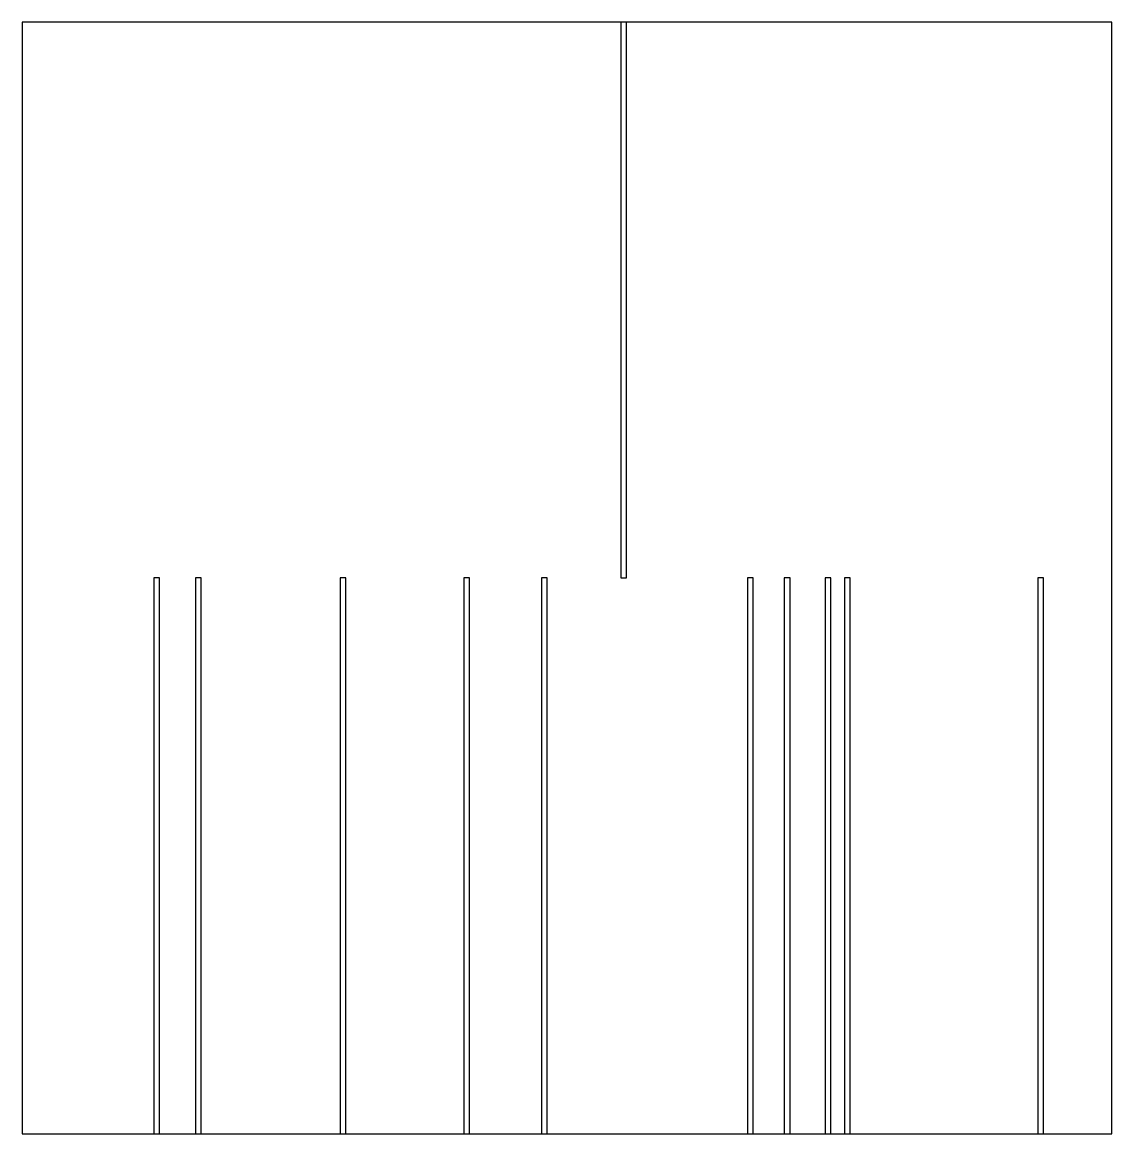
# Model space of a CAD drawing. Header units: millimetres. Extents: x 0 to 588, y 0 to 600.
import ezdxf

# ---------------------------------------------------------------- set-up
doc = ezdxf.new("R2010")
doc.units = ezdxf.units.MM
doc.layers.add('OUTLINE', color=5, linetype='Continuous')
doc.layers.add('SLOT', color=1, linetype='Continuous')

msp = doc.modelspace()

# ---------------------------------------------------------------- linework, layer by layer
at = {"layer": 'OUTLINE'}
msp.add_lwpolyline([(0, 0), (588.03, 0), (588.03, 600), (0, 600), (0, 0)], close=True, dxfattribs=at)
at = {"layer": 'SLOT'}
for points in [[(323.06, 300), (326.16, 300), (326.16, 600), (323.06, 600), (323.06, 300)], [(71, 0), (74.1, 0), (74.1, 300), (71, 300), (71, 0)], [(93.51, 0), (96.61, 0), (96.61, 300), (93.51, 300), (93.51, 0)], [(171.62, 0), (174.72, 0), (174.72, 300), (171.62, 300), (171.62, 0)], [(238.35, 0), (241.45, 0), (241.45, 300), (238.35, 300), (238.35, 0)], [(280.18, 0), (283.28, 0), (283.28, 300), (280.18, 300), (280.18, 0)], [(391.4, 0), (394.5, 0), (394.5, 300), (391.4, 300), (391.4, 0)], [(411.28, 0), (414.38, 0), (414.38, 300), (411.28, 300), (411.28, 0)], [(433.27, 0), (436.37, 0), (436.37, 300), (433.27, 300), (433.27, 0)], [(443.83, 0), (446.93, 0), (446.93, 300), (443.83, 300), (443.83, 0)], [(548.1, 0), (551.2, 0), (551.2, 300), (548.1, 300), (548.1, 0)]]:
    msp.add_lwpolyline(points, close=True, dxfattribs=at)

doc.saveas('drawing.dxf')
